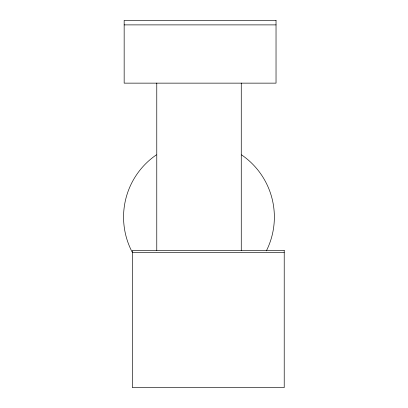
<?xml version="1.0" encoding="UTF-8"?>
<svg xmlns="http://www.w3.org/2000/svg" width="408" height="408" viewBox="0 0 408 408"><rect width="100%" height="100%" fill="white"/><g stroke="black" fill="none" stroke-linecap="round" stroke-linejoin="round"><path stroke-width="0.61" d="M124.159 24.888L276.032 24.888M132.345 252.384L284.218 252.384M241.266 83.105L241.266 250.436M156.774 83.105L156.774 250.436M241.536 154.856A75.398 75.398 0 0 1 266.363 250.889M132.11 251.955A75.398 75.398 0 0 1 156.432 154.831M276.032 20.4L124.159 20.4L124.159 83.14L276.032 83.14L276.032 20.4M284.218 250.451L132.345 250.451L132.345 387.6L284.218 387.6L284.218 250.451"/></g></svg>
